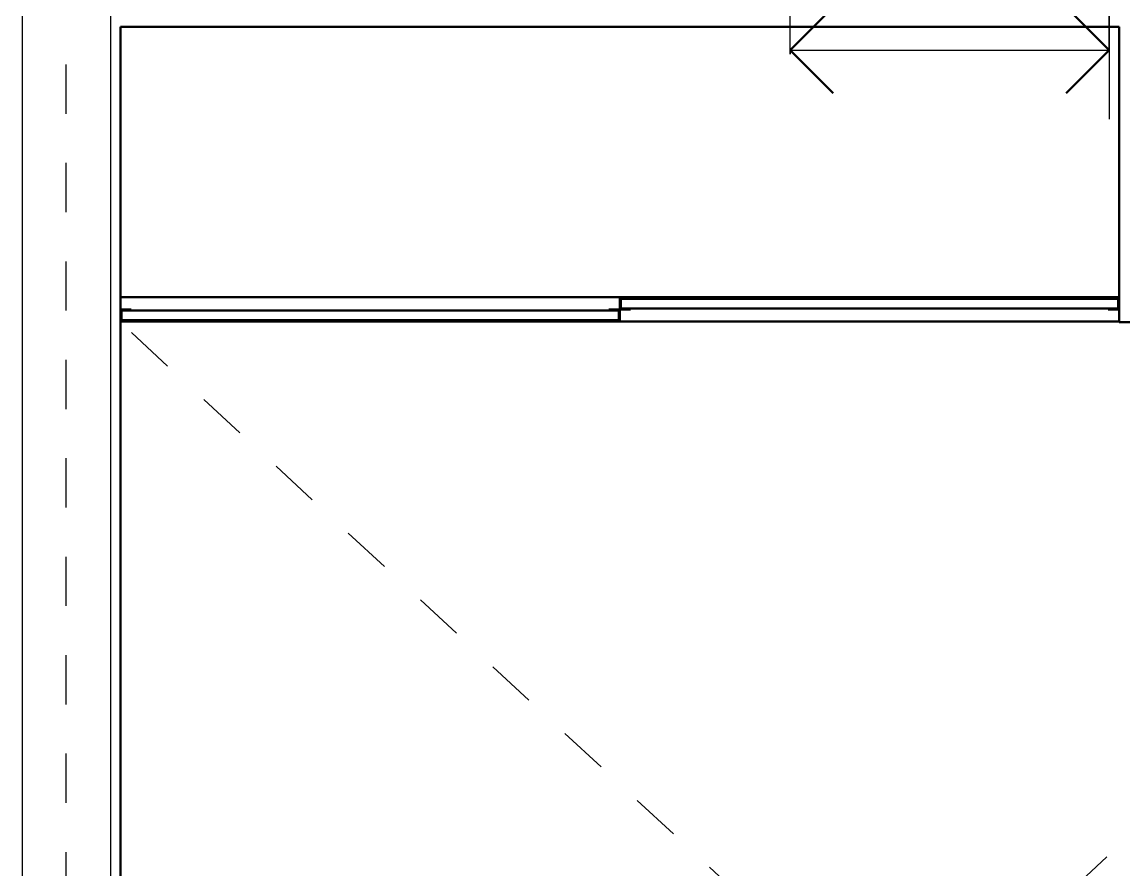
# Model space of a CAD drawing. Header units: metres. Extents: x -1.5 to 31.4, y -9.2 to 10.9.
# Drawn here: x 0.586 to 2.826, y -3.495 to -1.772 of the extents above; entities that cross this region are included whole.
import ezdxf

# ---------------------------------------------------------------- set-up
doc = ezdxf.new("R2010")
doc.units = ezdxf.units.M
doc.linetypes.add('Línea de rejilla', pattern=[0.022225, 0.0127, -0.003175, 0.003175, -0.003175])
doc.linetypes.add('Trazo', pattern=[0.0023, 0.0015, -0.0008])
for name, color, linetype, lineweight in [('A-ANNO-DIMS', 7, 'Continuous', 9), ('A-ANNO-DIMS-70', 7, 'Continuous', 9), ('A-GENM', 7, 'Continuous', 18), ('A-WALL', 7, 'Continuous', 18), ('S-GRID', 7, 'Continuous', 9)]:
    doc.layers.add(name, color=color, linetype=linetype, lineweight=lineweight)
doc.layers.add('A-DETL-HDLN', color=94, linetype='Trazo', lineweight=18, true_color=0x00a600)
doc.styles.add('Arial_1', font='arial.ttf', dxfattribs={"height": 0.105})
doc.dimstyles.new('Diagonal_-_Arial_1_5_mm', dxfattribs={"dimscale": 0.3048, "dimtxt": 0.107127, "dimasz": 0.287073, "dimexe": 0.459318, "dimexo": 0.229659, "dimgap": 0.160761, "dimtad": 1, "dimrnd": 0.01, "dimzin": 0, "dimdsep": 46, "dimtxsty": 'Arial_1', "dimblk1": 'OPEN30', "dimblk2": 'OPEN30', "dimsah": 1, "dimcen": 0.09, "dimaunit": 1, "dimadec": 4, "dimazin": 0, "dimtfac": 1, "dimtdec": 4, "dimtix": 1, "dimtmove": 0, "dimatfit": 3, "dimfxl": 1, "dimtvp": 1, "dimtfill": 1, "dimtolj": 1, "dimtzin": 0, "dimarcsym": 2})

# ---------------------------------------------------------------- blocks, each defined once
blk = doc.blocks.new('PUERTAS DE PLACARES SIN FONDO - A203cm X H230-2092928-ARQ_ELEC_PB')
at = {"layer": 'A-GENM', "color": 253, "true_color": 0xaaaaaa}
for p, q in [((1.015, 0.026), (-1.015, 0.026)), ((0, 0.024), (-1.015, 0.024)), ((0.993, 0.024), (0.022, 0.024)), ((1.015, -0.026), (-1.015, -0.026)), ((-0.022, -0.024), (-0.993, -0.024)), ((1.015, -0.024), (0, -0.024))]:
    blk.add_line(p, q, dxfattribs=at)
at = {"layer": 'A-GENM', "color": 253, "lineweight": 35, "true_color": 0xaaaaaa}
for p, q in [((0.022, 0.024), (0, 0.024)), ((0, 0.024), (0, 0)), ((0.022, 0.022), (0.022, 0.024)), ((1.015, 0.024), (0.993, 0.024)), ((0.993, 0.024), (0.993, 0.022)), ((1.015, 0), (1.015, 0.024)), ((-0.993, 0), (-1.015, 0)), ((-1.015, 0), (-1.015, -0.024)), ((-0.993, -0.002), (-0.993, 0)), ((0, 0), (-0.022, 0)), ((-0.022, 0), (-0.022, -0.002)), ((0, 0), (0.022, 0)), ((0, -0.024), (0, 0)), ((0.002, 0.022), (0.022, 0.022)), ((0.002, 0.002), (0.002, 0.022)), ((1.013, 0.022), (0.002, 0.022)), ((0.002, 0.022), (0.002, 0.002)), ((0.022, 0.002), (0.002, 0.002)), ((0.002, 0.002), (1.013, 0.002)), ((0.022, 0), (0.022, 0.002)), ((0.993, 0.022), (1.013, 0.022)), ((1.013, 0.002), (0.993, 0.002)), ((0.993, 0.002), (0.993, 0)), ((0.993, 0), (1.015, 0)), ((1.013, 0.022), (1.013, 0.002)), ((1.013, 0.002), (1.013, 0.022)), ((-1.013, -0.002), (-0.993, -0.002)), ((-1.013, -0.022), (-1.013, -0.002)), ((-0.002, -0.002), (-1.013, -0.002)), ((-1.013, -0.002), (-1.013, -0.022)), ((-0.993, -0.022), (-1.013, -0.022)), ((-1.013, -0.022), (-0.002, -0.022)), ((-0.993, -0.024), (-0.993, -0.022)), ((-0.022, -0.002), (-0.002, -0.002)), ((-0.002, -0.022), (-0.022, -0.022)), ((-0.022, -0.022), (-0.022, -0.024)), ((-0.002, -0.002), (-0.002, -0.022)), ((-0.002, -0.022), (-0.002, -0.002)), ((-1.015, -0.024), (-0.993, -0.024)), ((-0.022, -0.024), (0, -0.024))]:
    blk.add_line(p, q, dxfattribs=at)
blk = doc.blocks.new('DIMBLOCK8-ARQ_ELEC_PB')
at = {"layer": 'A-ANNO-DIMS-70', "transparency": 16777216}
for p, q in [((2.7957, -1.6123), (2.7957, -1.9695)), ((2.7957, -1.8295), (2.7957, -1.6123)), ((2.1471, -1.8377), (2.1471, -1.6895)), ((2.1471, -1.8295), (2.7957, -1.8295)), ((2.1471, -1.8295), (2.1471, -1.8377))]:
    blk.add_line(p, q, dxfattribs=at)
at = {"layer": 'A-ANNO-DIMS-70', "lineweight": 35, "transparency": 16777216}
for p, q in [((2.1471, -1.8295), (2.2346, -1.742)), ((2.7957, -1.8295), (2.7082, -1.742)), ((2.1471, -1.8295), (2.2346, -1.917)), ((2.7957, -1.8295), (2.7082, -1.917))]:
    blk.add_line(p, q, dxfattribs=at)
at = {"layer": 'A-ANNO-DIMS-70', "color": 0, "transparency": 16777216, "insert": (2.3297, -1.6442), "char_height": 0.105, "width": 0.34017, "attachment_point": 1, "line_spacing_factor": 0.941778, "style": 'Arial_1', "bg_fill": 3, "box_fill_scale": 1.25, "bg_fill_color": 9, "bg_fill_true_color": 13158600, "bg_fill_transparency": 0}
blk.add_mtext('0.65', dxfattribs=at)
blk = doc.blocks.new('_Open30')
at = {"color": 0, "linetype": 'ByBlock', "lineweight": -2}
for p, q in [((-1, 0.268), (0, 0)), ((0, 0), (-1, -0.268)), ((0, 0), (-1, 0))]:
    blk.add_line(p, q, dxfattribs=at)

msp = doc.modelspace()

# ---------------------------------------------------------------- linework, layer by layer
at = {"layer": 'A-DETL-HDLN'}
for p, q in [((3.9657, -2.3823), (0.7857, -5.3223)), ((3.9657, -5.3223), (0.7857, -2.3823))]:
    msp.add_line(p, q, dxfattribs=at)
at = {"layer": 'A-WALL', "color": 253, "true_color": 0xaaaaaa}
for p, q in [((0.5857, -0.9623), (0.5857, -5.5223)), ((0.7657, -1.6723), (0.7657, -5.5223))]:
    msp.add_line(p, q, dxfattribs=at)
at = {"layer": 'A-WALL', "color": 253, "lineweight": 35, "true_color": 0xaaaaaa}
for p, q in [((0.7857, -5.3223), (0.7857, -1.7823)), ((0.7857, -1.7823), (2.8157, -1.7823)), ((2.8157, -1.7823), (2.8157, -2.3823)), ((2.8157, -2.3823), (2.9757, -2.3823))]:
    msp.add_line(p, q, dxfattribs=at)
at = {"layer": 'S-GRID', "color": 8, "linetype": 'Línea de rejilla', "true_color": 0x808080}
msp.add_line((0.6757, -9.1585), (0.6757, 10.3724), dxfattribs=at)

# ---------------------------------------------------------------- block references
at = {"layer": 'A-GENM', "color": 253, "true_color": 0xaaaaaa}
msp.add_blockref('PUERTAS DE PLACARES SIN FONDO - A203cm X H230-2092928-ARQ_ELEC_PB', (1.8007, -2.3563), dxfattribs=at)

# ---------------------------------------------------------------- next in the draw order: dimensions: what is measured, and where the dimension line sits
at = {"layer": 'A-ANNO-DIMS'}
dim = msp.add_linear_dim(base=(2.7957, -1.8295), p1=(2.1471, -1.7677), p2=(2.7957, -1.5423), dimstyle='Diagonal_-_Arial_1_5_mm', override={"dimpost": '<>', "dimfxl": 0.686636}, dxfattribs=at)
dim.commit()
dim.dimension.update_dxf_attribs({"geometry": 'DIMBLOCK8-ARQ_ELEC_PB', "text_midpoint": (2.4714, -1.7269)})

doc.saveas('drawing.dxf')
